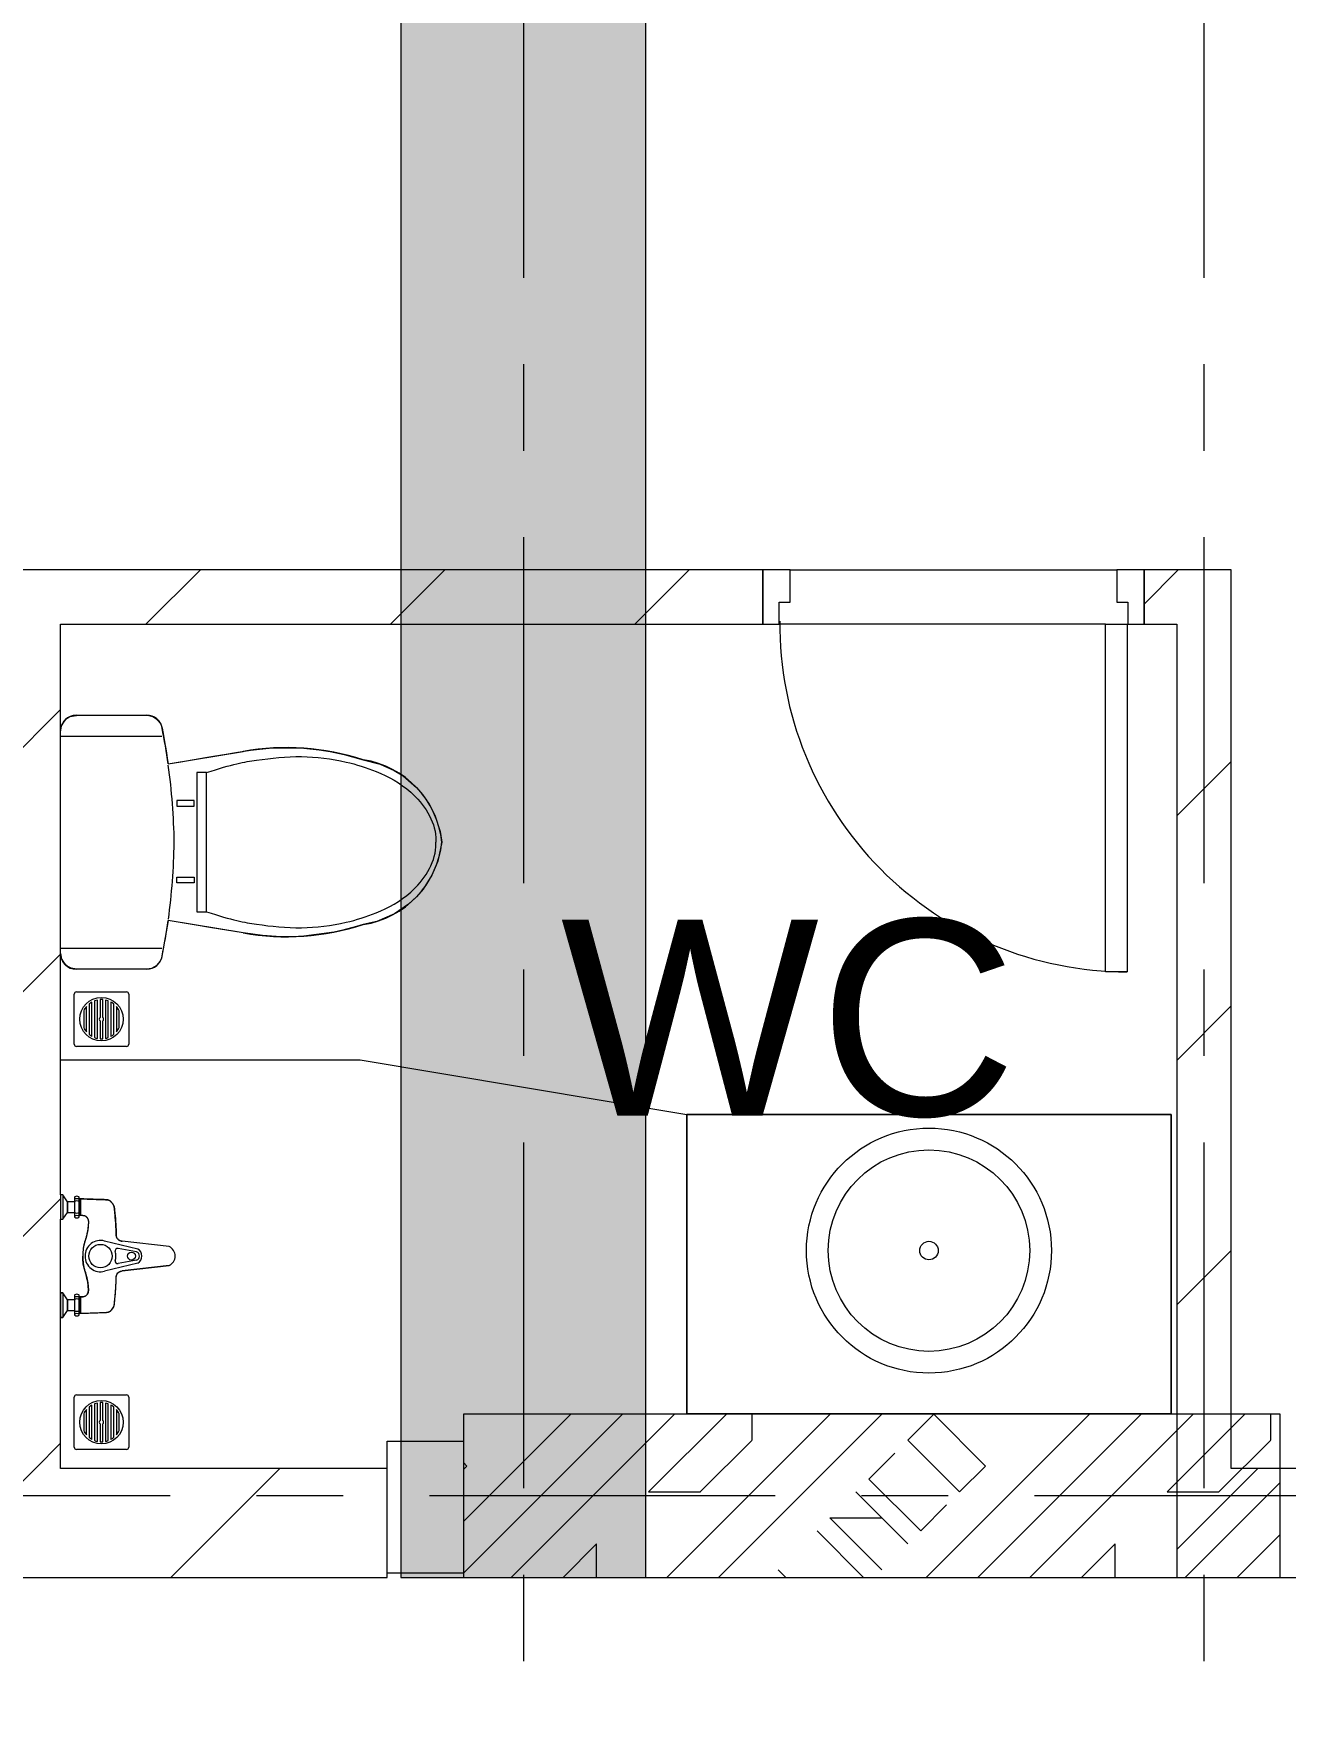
# Model space of a CAD drawing. Header units: millimetres. Extents: x -20144 to 117103, y -11426 to 48263.
# Drawn here: x 79300 to 81601, y 32568 to 35635 of the extents above; entities that cross this region are included whole.
import ezdxf

# ---------------------------------------------------------------- set-up
doc = ezdxf.new("R2010")
doc.units = ezdxf.units.MM
doc.linetypes.add('Grid Line', pattern=[22.225, 12.7, -3.175, 3.175, -3.175])
for name, color, linetype, lineweight in [('CHU', 181, 'Continuous', 5), ('CUA', 31, 'Continuous', 9), ('HATCH-TUONG', 152, 'Continuous', 9), ('NET CAT', 3, 'Continuous', 5), ('NET-CAT', 3, 'Continuous', 9), ('NET-THAY', 2, 'Continuous', 15), ('THIET-BI', 44, 'Continuous', 5), ('TRUC', 225, 'Continuous', 5)]:
    doc.layers.add(name, color=color, linetype=linetype, lineweight=lineweight)
doc.styles.add('Arial_4', font='arial.ttf', dxfattribs={"height": 360})
pattern_1 = [(45, (71000, 0), (-224.5064, 224.5064), [])]

# ---------------------------------------------------------------- blocks, each defined once
blk = doc.blocks.new('ALC1807-ASCENT PLAZA-KET CAU 1_rvt-1-MẶT BẰNG TẦNG 5 ĐẾN TẦNG 22')
at = {"layer": 'NET CAT'}
blk.add_hatch(color=7, dxfattribs=at).paths.add_polyline_path([(8975.5, 32799.9), (9425.5, 32799.9), (9425.5, 36199.9), (8975.5, 36199.9), (8975.5, 33904.4)], flags=0)
at = {"layer": 'NET CAT', "color": 90, "lineweight": 13}
for p, q in [((8975.5, 36199.9), (8975.5, 32799.9)), ((9425.5, 32799.9), (9425.5, 36199.9)), ((8975.5, 32799.9), (9425.5, 32799.9))]:
    blk.add_line(p, q, dxfattribs=at)
blk = doc.blocks.new('X-XI - X-XI-V93-MẶT BẰNG TẦNG 23')
at = {"layer": 'THIET-BI'}
for p, q in [((-87.5, 664.8), (-69.9, 676.9)), ((-69.9, 676.9), (-49.6, 687.2)), ((-49.6, 687.2), (-19.9, 696.9)), ((-19.9, 696.9), (0, 700.2)), ((0, 700.2), (34.6, 692.9)), ((34.6, 692.9), (60.8, 681.9)), ((60.8, 681.9), (86, 665.9)), ((-121.7, 628.9), (-100.2, 653.8)), ((-100.2, 653.8), (-87.5, 664.8)), ((86, 665.9), (100.2, 653.8)), ((100.2, 653.8), (114.1, 638.9)), ((-131.8, 612.8), (-121.7, 628.9)), ((114.1, 638.9), (131.6, 613.2)), ((-151.4, 555.9), (-143.5, 587)), ((-143.5, 587), (-131.8, 612.8)), ((131.6, 613.2), (145.5, 581)), ((-161.1, 520.9), (-151.4, 555.9)), ((145.5, 581), (151.4, 555.9)), ((151.4, 555.9), (155.1, 543.7)), ((155.1, 543.7), (161.7, 518.5)), ((-169.6, 474.8), (-166.5, 495.3)), ((-166.5, 495.3), (-161.1, 520.9)), ((161.7, 518.5), (165.2, 502.3)), ((165.2, 502.3), (172.5, 446.5)), ((-172.5, 446.5), (-169.6, 474.8)), ((-173.5, 402.2), (-173.1, 436.1)), ((-173.1, 436.1), (-172.5, 446.5)), ((172.5, 446.5), (173.5, 426.5)), ((-172.5, 383), (-173.5, 402.2)), ((173.5, 426.5), (173.2, 395.8)), ((-171, 365.1), (-172.5, 383)), ((171.6, 371), (166.7, 335.2)), ((173.2, 395.8), (171.6, 371)), ((-168.9, 349), (-171, 365.1)), ((-164.6, 322), (-168.9, 349)), ((-143.8, 197.5), (-166.7, 335.2)), ((-143.8, 197.5), (-166.7, 335.2)), ((-161.5, 303.8), (-164.6, 322)), ((166.7, 335.2), (143.8, 197.5)), ((166.7, 335.2), (143.8, 197.5)), ((166.7, 335.2), (161.7, 304.9)), ((-157.7, 280.9), (-161.5, 303.8)), ((-155.3, 266.3), (-157.7, 280.9)), ((157.2, 277.8), (151.8, 245.3)), ((161.7, 304.9), (157.2, 277.8)), ((-147.8, 221.1), (-155.3, 266.3)), ((-8.6, 267.8), (-127.7, 267.8)), ((-127.7, 267.8), (-127.7, 249.9)), ((-127.7, 249.9), (127.7, 249.9)), ((127.7, 267.8), (-8.6, 267.8)), ((127.7, 249.9), (127.7, 267.8)), ((-143.8, 197.5), (-147.8, 221.1)), ((-76.6, 245), (-76.6, 213.5)), ((-66.1, 245), (-76.6, 245)), ((-66.1, 213.5), (-66.1, 245)), ((64, 245), (74.4, 245)), ((64, 213.5), (64, 245)), ((74.4, 245), (74.4, 213.5)), ((146.9, 216.1), (143.8, 197.5)), ((151.8, 245.3), (146.9, 216.1)), ((-216.9, 183.9), (-209.4, 186.4)), ((-209.4, 186.4), (-202.4, 187.7)), ((-202.4, 187.7), (-192, 189.7)), ((-194.6, 0.1), (-194.6, 185.7)), ((-192, 189.7), (-184.2, 191.1)), ((-184.2, 191.1), (-168, 193.8)), ((-168, 193.8), (-149.9, 196.6)), ((-149.9, 196.6), (-143.8, 197.5)), ((-76.6, 213.5), (-66.1, 213.5)), ((74.4, 213.5), (64, 213.5)), ((143.8, 197.5), (212.9, 185.5)), ((194.6, 0.1), (194.6, 186.1)), ((212.9, 185.5), (220.8, 181.7)), ((-233.2, 157.9), (-232.9, 162.1)), ((-233.2, 29), (-233.2, 157.9)), ((-233.2, 29), (-233.2, 157.9)), ((-233.2, 45), (-233.2, 157.9)), ((-232.9, 162.1), (-231, 169.1)), ((-231, 169.1), (-228, 174.5)), ((-228, 174.5), (-224.2, 178.9)), ((-224.2, 178.9), (-216.9, 183.9)), ((220.8, 181.7), (226.5, 176.5)), ((226.5, 176.5), (231.9, 166.7)), ((231.9, 166.7), (233.2, 157.9)), ((233.2, 157.9), (233.2, 29)), ((233.2, 157.9), (233.2, 29)), ((233.2, 157.9), (233.2, 29)), ((-233.2, 33.2), (-233.2, 45)), ((-230.6, 16.8), (-233.2, 33.2)), ((-227.9, 12.2), (-230.6, 16.8)), ((-222, 6.1), (-227.9, 12.2)), ((-212.4, 1.2), (-222, 6.1)), ((-204.7, 0.1), (-212.4, 1.2)), ((215, 2.1), (204.6, 0.1)), ((219.3, 4.2), (215, 2.1)), ((224.8, 8.5), (219.3, 4.2)), ((227.7, 12), (224.8, 8.5)), ((231.6, 19.3), (227.7, 12)), ((233.2, 29), (231.6, 19.3))]:
    blk.add_line(p, q, dxfattribs=at)
for centre, radius, start, end in [((18.2, 529.6), 171.6, 96.0902, 171.1733), ((18.2, 529.6), 171.6, 96.0902, 171.1733), ((-18.2, 529.6), 171.6, 8.8267, 83.9098), ((-18.2, 529.6), 171.6, 8.8267, 83.9098), ((287.1, 414.4), 460.7, 162.1144, 189.9059), ((287.1, 414.4), 460.7, 162.1144, 189.9059), ((-287.1, 414.4), 460.7, 350.0941, 17.8856), ((-287.1, 414.4), 460.7, 350.0941, 17.8856), ((-204.3, 157.9), 29, 100.1401, 180), ((-204.3, 157.9), 29, 100.1401, 180), ((18.1, -960), 1168.8, 97.9652, 101.2238), ((18.1, -960), 1168.8, 97.9652, 101.2238), ((18.1, -960), 1168.8, 90.8367, 97.8553), ((-16, -957.7), 1166.4, 82.2317, 89.1625), ((-18.1, -960), 1168.8, 78.7762, 82.0348), ((-18.1, -960), 1168.8, 78.7762, 82.0348), ((204.3, 157.9), 29, 0, 79.8599), ((204.3, 157.9), 29, 0, 79.8599), ((-204.3, 29), 29, 180, 269.0583), ((-204.3, 29), 29, 180, 269.6713), ((204.3, 29), 29, 270.3287, 360), ((204.3, 29), 29, 270.9417, 0)]:
    blk.add_arc(centre, radius, start, end, dxfattribs=at)
for points in [[(-127.7, 267.8), (-143.4, 315.6), (-152.2, 364.8), (-160.3, 442.2), (-151, 516.8), (-129.6, 585.3), (-93.5, 652), (-37.5, 689.3), (-2.9, 689.4), (0, 689.4)], [(127.7, 267.8), (143.4, 315.6), (152.2, 364.8), (160.3, 442.2), (151, 516.8), (129.6, 585.3), (93.5, 652), (37.5, 689.3), (2.9, 689.4), (0, 689.4)]]:
    blk.add_open_spline(points, degree=3, knots=[12.724379, 12.724379, 12.724379, 12.724379, 75.096459, 151.912755, 228.70098, 282.501534, 351.034079, 439.49288, 447.51098, 447.51098, 447.51098, 447.51098], dxfattribs=at)
blk = doc.blocks.new('X-LA1 - X-LA-627831-MẶT BẰNG TẦNG 23')
at = {"layer": 'THIET-BI'}
for p, q in [((445, 0), (-445, 0)), ((-445, 0), (-445, -550)), ((-445, -550), (-445, 0)), ((-445, 0), (445, 0)), ((445, -550), (445, 0)), ((445, 0), (445, -550)), ((-445, -550), (445, -550)), ((445, -550), (-445, -550))]:
    blk.add_line(p, q, dxfattribs=at)
for radius in [225, 185, 17]:
    blk.add_circle((0, -300), radius, dxfattribs=at)
blk = doc.blocks.new('CUA WC - Type 1-374153-MẶT BẰNG TẦNG 23')
at = {"layer": 'CUA'}
for p, q in [((-217.5, 690.3), (-177.5, 690.3)), ((-217.5, 52.3), (-217.5, 690.3)), ((-177.5, 690.3), (-177.5, 52.3)), ((-177.5, 52.3), (-217.5, 52.3))]:
    blk.add_line(p, q, dxfattribs=at)
at = {"layer": 'CUA', "lineweight": 5}
for p, q in [((-218.5, 52.3), (-248.5, 52.3)), ((-248.5, 52.3), (-248.5, -47.7)), ((-218.5, 11.3), (-218.5, 52.3)), ((451.5, 52.3), (421.5, 52.3)), ((421.5, 52.3), (421.5, 11.3)), ((451.5, -47.7), (451.5, 52.3)), ((-198.5, 11.3), (-218.5, 11.3)), ((-198.5, -47.7), (-198.5, 11.3)), ((421.5, 11.3), (401.5, 11.3)), ((401.5, 11.3), (401.5, -47.7)), ((-248.5, -47.7), (-198.5, -47.7)), ((401.5, -47.7), (451.5, -47.7))]:
    blk.add_line(p, q, dxfattribs=at)
blk.add_arc((-217.5, 52.3), 638, 359.5, 90, dxfattribs=at)
blk = doc.blocks.new('X-PHEU - X-PHEU-444926-MẶT BẰNG TẦNG 23')
at = {"layer": 'THIET-BI'}
for p, q in [((29, 125), (121, 125)), ((25, 29), (25, 121)), ((47.5, 51.8), (47.5, 98.2)), ((52.5, 103.1), (52.5, 46.9)), ((57.5, 43.5), (57.5, 106.5)), ((62.5, 108.8), (62.5, 41.2)), ((67.5, 39.8), (67.5, 110.2)), ((72.5, 110.9), (72.5, 78.1)), ((77.5, 78.1), (77.5, 110.9)), ((82.5, 110.2), (82.5, 39.8)), ((87.5, 41.2), (87.5, 108.8)), ((92.5, 106.5), (92.5, 43.5)), ((97.5, 46.9), (97.5, 103.1)), ((102.5, 98.2), (102.5, 51.8)), ((125, 121), (125, 29)), ((42.5, 90.5), (42.5, 59.5)), ((72.5, 71.9), (72.5, 39.1)), ((77.5, 39.1), (77.5, 71.9)), ((107.5, 59.5), (107.5, 90.5)), ((121, 25), (29, 25))]:
    blk.add_line(p, q, dxfattribs=at)
blk.add_circle((75, 75), 40, dxfattribs=at)
for centre, radius, start, end in [((29, 121), 4, 90, 180), ((121, 121), 4, 0, 90), ((75, 75), 36, 139.8082, 154.5256), ((75, 75), 36, 119.0853, 128.6822), ((75, 75), 36, 102.0247, 110.3175), ((75, 75), 36, 90, 93.9821), ((75, 75), 36, 86.0179, 90), ((75, 75), 36, 69.6825, 77.9753), ((75, 75), 36, 51.3178, 60.9147), ((75, 75), 36, 25.4744, 40.1918), ((75, 75), 4, 128.6822, 231.3178), ((75, 75), 4, 308.6822, 51.3178), ((75, 75), 36, 205.4744, 220.1918), ((75, 75), 36, 231.3178, 240.9147), ((75, 75), 36, 249.6825, 257.9753), ((75, 75), 36, 266.0179, 270), ((75, 75), 36, 270, 273.9821), ((75, 75), 36, 282.0247, 290.3175), ((75, 75), 36, 299.0853, 308.6822), ((75, 75), 36, 319.8082, 334.5256), ((29, 29), 4, 180, 270), ((121, 29), 4, 270, 360)]:
    blk.add_arc(centre, radius, start, end, dxfattribs=at)
blk = doc.blocks.new('X-SEN - X-SEN-410583-MẶT BẰNG TẦNG 23')
at = {"layer": 'THIET-BI'}
for p, q in [((-67.5, 0), (-112.5, 0)), ((-112.5, 0), (-112.5, -3.8)), ((-112.5, 0), (-67.5, 0)), ((-112.5, -3.8), (-112.5, 0)), ((-67.5, -3.8), (-67.5, 0)), ((-67.5, 0), (-67.5, -3.8)), ((112.5, 0), (67.5, 0)), ((67.5, 0), (67.5, -3.8)), ((67.5, 0), (67.5, -3.8)), ((112.5, 0), (67.5, 0)), ((112.5, -3.8), (112.5, 0)), ((112.5, -3.8), (112.5, 0)), ((-112.5, -3.8), (-99.9, -12.6)), ((-67.5, -3.8), (-112.5, -3.8)), ((-112.5, -3.8), (-99.9, -12.6)), ((-99.9, -25.3), (-107.2, -25.3)), ((-72.8, -25.3), (-107.2, -25.3)), ((-99.9, -12.6), (-99.9, -25.3)), ((-99.9, -12.6), (-80.1, -12.6)), ((-80.1, -12.6), (-99.9, -12.6)), ((-99.9, -12.6), (-99.9, -25.3)), ((-80.1, -12.6), (-67.5, -3.8)), ((-80.1, -12.6), (-67.5, -3.8)), ((-80.1, -25.3), (-80.1, -12.6)), ((-80.1, -25.3), (-80.1, -12.6)), ((-72.8, -25.3), (-80.1, -25.3)), ((67.5, -3.8), (80.1, -12.6)), ((112.5, -3.8), (67.5, -3.8)), ((67.5, -3.8), (80.1, -12.6)), ((80.1, -25.3), (72.8, -25.3)), ((107.2, -25.3), (72.8, -25.3)), ((80.1, -12.6), (80.1, -25.3)), ((99.9, -12.6), (80.1, -12.6)), ((80.1, -12.6), (99.9, -12.6)), ((99.9, -12.6), (80.1, -12.6)), ((80.1, -12.6), (80.1, -25.3)), ((99.9, -12.6), (112.5, -3.8)), ((99.9, -12.6), (112.5, -3.8)), ((99.9, -25.3), (99.9, -12.6)), ((99.9, -25.3), (99.9, -12.6)), ((107.2, -25.3), (99.9, -25.3)), ((-107.2, -34.3), (-105.1, -34.3)), ((-107.2, -34.3), (-72.8, -34.3)), ((-105.1, -34.3), (-105.1, -37.2)), ((-105.1, -34.3), (-105.1, -37.2)), ((-74.9, -34.3), (-105.1, -34.3)), ((-105.1, -37.2), (-74.9, -37.2)), ((-74.9, -37.2), (-74.9, -34.3)), ((-74.9, -34.3), (-72.8, -34.3)), ((-74.9, -37.2), (-74.9, -34.3)), ((72.8, -34.3), (74.9, -34.3)), ((72.8, -34.3), (107.2, -34.3)), ((74.9, -34.3), (74.9, -37.2)), ((74.9, -34.3), (74.9, -37.2)), ((105.1, -34.3), (74.9, -34.3)), ((74.9, -37.2), (105.1, -37.2)), ((105.1, -37.2), (105.1, -34.3)), ((105.1, -34.3), (107.2, -34.3)), ((105.1, -37.2), (105.1, -34.3)), ((-12.9, -141.7), (-27.6, -80.8)), ((12.9, -141.7), (27.6, -80.8)), ((-27.3, -113.1), (-17.5, -199.2)), ((-17.5, -199.2), (-27.3, -113.1)), ((-7.7, -139.6), (-13.8, -105.5)), ((7.7, -139.6), (13.8, -105.5)), ((17.5, -199.2), (27.3, -113.1)), ((17.5, -199.2), (27.3, -113.1))]:
    blk.add_line(p, q, dxfattribs=at)
for centre, radius in [((0, -73.2), 21.5), ((0, -130.1), 7.2)]:
    blk.add_circle(centre, radius, dxfattribs=at)
for centre, radius, start, end in [((-102.9, -29.8), 6.9, 148.0246, 211.9754), ((-102.9, -29.8), 6.9, 148.0246, 211.9754), ((-107.2, -27.1), 1.8, 90, 148.0246), ((-107.2, -27.1), 1.8, 90, 148.0246), ((-112.5, -29.8), 6.9, 319.2845, 40.7155), ((-94.4, -29.8), 6.9, 139.2845, 220.7155), ((-85.4, -29.8), 6.9, 319.2845, 40.7155), ((-67.5, -29.8), 6.9, 139.2845, 220.7155), ((-72.8, -27.1), 1.8, 31.9754, 90), ((-72.8, -27.1), 1.8, 31.9754, 90), ((-77.1, -29.8), 6.9, 328.0246, 31.9754), ((-77.1, -29.8), 6.9, 328.0246, 31.9754), ((77.1, -29.8), 6.9, 148.0246, 211.9754), ((77.1, -29.8), 6.9, 148.0246, 211.9754), ((72.8, -27.1), 1.8, 90, 148.0246), ((72.8, -27.1), 1.8, 90, 148.0246), ((67.5, -29.8), 6.9, 319.2845, 40.7155), ((85.6, -29.8), 6.9, 139.2845, 220.7155), ((94.6, -29.8), 6.9, 319.2845, 40.7155), ((112.5, -29.8), 6.9, 139.2845, 220.7155), ((107.2, -27.1), 1.8, 31.9754, 90), ((107.2, -27.1), 1.8, 31.9754, 90), ((102.9, -29.8), 6.9, 328.0246, 31.9754), ((102.9, -29.8), 6.9, 328.0246, 31.9754), ((-107.2, -32.5), 1.8, 211.9754, 270), ((-107.2, -32.5), 1.8, 211.9754, 270), ((-72.8, -32.5), 1.8, 270, 328.0246), ((-72.8, -32.5), 1.8, 270, 328.0246), ((-0.4, -73.2), 28.3, 89.2517, 195.6693), ((0.4, -73.2), 28.3, 344.3307, 90.7483), ((72.8, -32.5), 1.8, 211.9754, 270), ((72.8, -32.5), 1.8, 211.9754, 270), ((107.2, -32.5), 1.8, 270, 328.0246), ((107.2, -32.5), 1.8, 270, 328.0246), ((-9.4, -104.7), 4.5, 74.0703, 190.1556), ((-0.4, -73.2), 28.3, 254.0703, 270.7483), ((0.4, -73.2), 28.3, 269.2517, 285.9297), ((9.4, -104.7), 4.5, 349.8444, 105.9297), ((0, -134.7), 14.7, 208.4144, 331.5856), ((0, -136.6), 8.24, 201.1294, 338.8706), ((0, -191), 19.3, 205.0481, 334.9519), ((0, -191), 19.3, 205.0481, 334.9519)]:
    blk.add_arc(centre, radius, start, end, dxfattribs=at)
for points, knots in [([(-105.1, -37.2), (-105.1, -39.1), (-104.9, -42.9), (-104.7, -48.5), (-104.5, -54.2), (-104.2, -61.7), (-103.9, -68.4), (-103.8, -73.6), (-103.7, -75.5), (-103.7, -76.7), (-103.6, -77.6), (-103.6, -78.6), (-103.6, -79.8), (-103.6, -81), (-103.5, -81.8), (-103.5, -82.3), (-103.5, -82.6), (-103.4, -83), (-103.4, -83.5), (-103.3, -84.3), (-103.2, -85.5), (-103.1, -86.6), (-102.8, -87.6), (-102.6, -88.2), (-102.3, -88.9), (-101.9, -89.7), (-101.3, -90.8), (-100.6, -91.7), (-100, -92.5), (-99, -93.6), (-97.8, -94.7), (-96.2, -95.8), (-95, -96.6), (-93.7, -97.2), (-92.4, -97.7), (-91.2, -98.1), (-90.3, -98.4), (-89.6, -98.5), (-88.9, -98.7), (-88, -98.8), (-86.8, -99), (-85.6, -99.1), (-84.7, -99.1), (-84, -99.2), (-83.3, -99.3), (-82.3, -99.4), (-81.2, -99.5), (-79.7, -99.6), (-77.9, -99.8), (-75.5, -100), (-72.8, -100.2), (-70, -100.5), (-66.3, -100.8), (-61.6, -101.2), (-56, -101.5), (-51.7, -101.8), (-48.8, -101.9), (-47.3, -101.9), (-46.1, -101.9), (-45.1, -102), (-44.4, -102), (-43.6, -102), (-42.6, -102), (-41.4, -102), (-40.1, -102), (-39.3, -102.1), (-38.8, -102.1), (-38.5, -102.2), (-38.1, -102.2), (-37.6, -102.3), (-36.8, -102.4), (-35.6, -102.6), (-34.3, -103), (-33.2, -103.5), (-32.5, -104), (-31.7, -104.6), (-30.5, -105.7), (-29, -107.6), (-27.9, -110.1), (-27.4, -112), (-27.3, -113.1)], [0, 0, 0, 0, 0.041667, 0.083333, 0.125, 0.166667, 0.25, 0.270833, 0.28125, 0.291667, 0.296875, 0.302083, 0.3125, 0.322917, 0.328125, 0.330729, 0.333333, 0.335938, 0.338542, 0.34375, 0.354167, 0.364583, 0.369792, 0.375, 0.380208, 0.385417, 0.395833, 0.40625, 0.411458, 0.416667, 0.4375, 0.447917, 0.458333, 0.46875, 0.479167, 0.489583, 0.494792, 0.5, 0.505208, 0.510417, 0.520833, 0.53125, 0.536458, 0.541667, 0.546875, 0.552083, 0.5625, 0.572917, 0.583333, 0.604167, 0.625, 0.645833, 0.666667, 0.708333, 0.75, 0.791667, 0.802083, 0.8125, 0.822917, 0.828125, 0.833333, 0.838542, 0.84375, 0.854167, 0.864583, 0.869792, 0.872396, 0.875, 0.877604, 0.880208, 0.885417, 0.895833, 0.90625, 0.916667, 0.921875, 0.927083, 0.9375, 0.958333, 0.979167, 1, 1, 1, 1]), ([(-105.1, -37.2), (-104.5, -52.3), (-103.9, -68.7), (-103.3, -87.5), (-99.6, -93.9), (-92.4, -98.5), (-72.6, -100.1), (-54, -102.2), (-33.9, -102), (-28.7, -107.4), (-27.8, -111), (-27.3, -113.1)], [0, 0, 0, 0, 45.441328, 49.333631, 56.110562, 66.562664, 73.682324, 114.966912, 125.570438, 129.900151, 136.284558, 136.284558, 136.284558, 136.284558]), ([(0, -41), (-2, -40.9), (-5.6, -40.9), (-10.3, -41.2), (-14.4, -41.6), (-18, -42.2), (-21.2, -42.9), (-24.2, -43.7), (-27.1, -44.6), (-30, -45.4), (-32.9, -46.3), (-35.8, -47.2), (-38.8, -47.9), (-41.8, -48.6), (-45.1, -49.2), (-48.4, -49.8), (-51.8, -50.2), (-54.8, -50.5), (-56.9, -50.7), (-58.1, -50.8), (-59, -50.9), (-59.9, -51), (-60.8, -51), (-61.7, -51), (-62.4, -51), (-63, -51), (-63.6, -51), (-64.4, -50.9), (-65.1, -50.8), (-65.7, -50.7), (-66.1, -50.6), (-66.5, -50.5), (-67.1, -50.4), (-68.1, -50.1), (-69.1, -49.6), (-70.1, -49), (-71.1, -48.3), (-72, -47.4), (-72.8, -46.6), (-73.3, -45.8), (-73.8, -45.1), (-74.1, -44.3), (-74.4, -43.5), (-74.6, -42.6), (-74.7, -41.9), (-74.8, -41.3), (-74.8, -40.9), (-74.9, -40.4), (-74.9, -39.8), (-74.9, -38.8), (-74.9, -37.9), (-74.9, -37.2)], [0, 0, 0, 0, 0.041667, 0.083333, 0.125, 0.166667, 0.208333, 0.25, 0.291667, 0.333333, 0.375, 0.416667, 0.458333, 0.5, 0.541667, 0.583333, 0.625, 0.666667, 0.6875, 0.697917, 0.708333, 0.71875, 0.729167, 0.739583, 0.75, 0.755208, 0.760417, 0.770833, 0.78125, 0.786458, 0.791667, 0.796875, 0.802083, 0.8125, 0.833333, 0.84375, 0.854167, 0.875, 0.885417, 0.895833, 0.90625, 0.916667, 0.927083, 0.9375, 0.947917, 0.953125, 0.958333, 0.963542, 0.96875, 0.979167, 1, 1, 1, 1]), ([(-74.9, -37.2), (-74.9, -39.9), (-75, -44.9), (-67.9, -51.6), (-55.3, -50.7), (-39.4, -48.7), (-24.4, -43.4), (-11.8, -40.7), (0, -41)], [0, 0, 0, 0, 8.475038, 15.961674, 29.255673, 47.963091, 70.422589, 93.837243, 93.837243, 93.837243, 93.837243]), ([(74.9, -37.2), (74.9, -37.9), (74.9, -38.8), (74.9, -39.8), (74.9, -40.4), (74.8, -40.9), (74.8, -41.3), (74.7, -41.9), (74.6, -42.6), (74.4, -43.3), (74.3, -43.9), (74.1, -44.4), (73.8, -45.1), (73.3, -45.8), (72.8, -46.6), (72, -47.4), (71.1, -48.3), (70.1, -49), (69.1, -49.6), (68.1, -50.1), (67.1, -50.4), (66.5, -50.5), (66.1, -50.6), (65.7, -50.7), (65.1, -50.8), (64.4, -50.9), (63.5, -51), (62.7, -51), (62.1, -51), (61.5, -51), (60.8, -51), (59.9, -51), (59, -50.9), (58.1, -50.8), (56.9, -50.7), (54.8, -50.5), (51.8, -50.2), (47.2, -49.6), (41.8, -48.7), (36.8, -47.4), (32.9, -46.3), (30, -45.4), (27.1, -44.6), (24.2, -43.7), (21.2, -42.9), (18, -42.2), (14.4, -41.6), (10.3, -41.2), (5.6, -40.9), (2, -40.9), (0, -41)], [0, 0, 0, 0, 0.020833, 0.03125, 0.036458, 0.041667, 0.046875, 0.052083, 0.0625, 0.072917, 0.078125, 0.083333, 0.09375, 0.104167, 0.114583, 0.125, 0.145833, 0.15625, 0.166667, 0.1875, 0.197917, 0.203125, 0.208333, 0.213542, 0.21875, 0.229167, 0.239583, 0.25, 0.255208, 0.260417, 0.270833, 0.28125, 0.291667, 0.302083, 0.3125, 0.333333, 0.375, 0.416667, 0.5, 0.583333, 0.625, 0.666667, 0.708333, 0.75, 0.791667, 0.833333, 0.875, 0.916667, 0.958333, 1, 1, 1, 1]), ([(74.9, -37.2), (74.9, -39.9), (75, -44.9), (67.9, -51.6), (55.3, -50.7), (39.4, -48.7), (24.4, -43.4), (11.8, -40.7), (0, -41)], [0, 0, 0, 0, 8.475038, 15.961674, 29.255673, 47.963091, 70.422589, 93.837243, 93.837243, 93.837243, 93.837243]), ([(27.3, -113.1), (27.4, -112), (27.9, -110.1), (29, -107.6), (30.5, -105.7), (31.7, -104.6), (32.5, -104), (33.2, -103.5), (34.3, -103), (35.6, -102.6), (36.8, -102.4), (37.6, -102.3), (38.1, -102.2), (38.5, -102.2), (38.8, -102.1), (39.3, -102.1), (40.1, -102), (41.4, -102), (42.6, -102), (43.6, -102), (44.4, -102), (45.1, -102), (46.1, -101.9), (47.3, -101.9), (48.8, -101.9), (51.7, -101.8), (57.9, -101.4), (65.3, -100.9), (72.8, -100.2), (76.9, -99.8), (79.7, -99.6), (81.2, -99.5), (82.3, -99.4), (83.3, -99.3), (84, -99.2), (84.7, -99.1), (85.6, -99.1), (86.8, -99), (88, -98.8), (88.9, -98.7), (89.6, -98.5), (90.3, -98.4), (91.2, -98.1), (92.4, -97.7), (93.7, -97.2), (95, -96.6), (96.2, -95.8), (97.8, -94.7), (99.2, -93.4), (100.4, -91.9), (101.3, -90.8), (101.9, -89.7), (102.3, -88.9), (102.6, -88.2), (102.8, -87.6), (103.1, -86.6), (103.2, -85.5), (103.3, -84.3), (103.4, -83.5), (103.4, -83), (103.5, -82.6), (103.5, -82.3), (103.5, -81.8), (103.6, -81), (103.6, -79.8), (103.6, -78.6), (103.6, -77.6), (103.7, -76.7), (103.7, -75.5), (103.8, -73.6), (103.9, -70.3), (104.1, -65.5), (104.5, -54.2), (104.8, -44.8), (105.1, -37.2)], [0, 0, 0, 0, 0.020833, 0.041667, 0.0625, 0.072917, 0.078125, 0.083333, 0.09375, 0.104167, 0.114583, 0.119792, 0.122396, 0.125, 0.127604, 0.130208, 0.135417, 0.145833, 0.15625, 0.161458, 0.166667, 0.171875, 0.177083, 0.1875, 0.197917, 0.208333, 0.25, 0.333333, 0.375, 0.416667, 0.427083, 0.4375, 0.447917, 0.453125, 0.458333, 0.463542, 0.46875, 0.479167, 0.489583, 0.494792, 0.5, 0.505208, 0.510417, 0.520833, 0.53125, 0.541667, 0.552083, 0.5625, 0.583333, 0.59375, 0.604167, 0.614583, 0.619792, 0.625, 0.630208, 0.635417, 0.645833, 0.65625, 0.661458, 0.664062, 0.666667, 0.669271, 0.671875, 0.677083, 0.6875, 0.697917, 0.703125, 0.708333, 0.71875, 0.729167, 0.75, 0.791667, 0.833333, 1, 1, 1, 1]), ([(105.1, -37.2), (104.5, -52.3), (103.9, -68.7), (103.3, -87.5), (99.6, -93.9), (92.4, -98.5), (72.6, -100.1), (54, -102.2), (33.9, -102), (28.7, -107.4), (27.8, -111), (27.3, -113.1)], [0, 0, 0, 0, 45.441328, 49.333631, 56.110562, 66.562664, 73.682324, 114.966912, 125.570438, 129.900151, 136.284558, 136.284558, 136.284558, 136.284558])]:
    blk.add_open_spline(points, degree=3, knots=knots, dxfattribs=at)

msp = doc.modelspace()

# ---------------------------------------------------------------- hatches: boundary and pattern name
at = {"layer": 'HATCH-TUONG', "lineweight": 5}
h = msp.add_hatch(dxfattribs=at)
h.set_pattern_fill('FP_4', color=256, style=0, pattern_type=2)
h.set_pattern_definition(pattern_1)
h.paths.add_polyline_path([(75650.5, 34549.9), (76850.5, 34549.9), (76850.5, 34649.9), (75650.5, 34649.9)], flags=0)
h.paths.add_polyline_path([(77550.5, 34549.9), (80640.5, 34549.9), (80640.5, 34649.9), (77550.5, 34649.9)], flags=0)
h.paths.add_polyline_path([(81340.5, 34549.9), (81500.5, 34549.9), (81500.5, 34649.9), (81340.5, 34649.9)], flags=0)
h = msp.add_hatch(dxfattribs=at)
h.set_pattern_fill('FP_4', color=256, style=0, pattern_type=2)
h.set_pattern_definition(pattern_1)
h.paths.add_polyline_path([(79350.5, 32999.9), (79350.5, 34549.9), (79250.5, 34549.9), (79250.5, 32999.9)], flags=0)
h = msp.add_hatch(dxfattribs=at)
h.set_pattern_fill('FP_4', color=256, style=0, pattern_type=2)
h.set_pattern_definition(pattern_1)
h.paths.add_polyline_path([(81500.5, 32999.9), (81500.5, 34549.9), (81400.5, 34549.9), (81400.5, 32999.9)], flags=0)
h = msp.add_hatch(dxfattribs=at)
h.set_pattern_fill('FP_4', color=256, style=0, pattern_type=2)
h.set_pattern_definition(pattern_1)
h.paths.add_polyline_path([(75450.5, 32799.9), (79950.5, 32799.9), (79950.5, 32999.9), (75450.5, 32999.9)], flags=0)
h = msp.add_hatch(dxfattribs=at)
h.set_pattern_fill('FP_4', color=256, style=0, pattern_type=2)
h.set_pattern_definition(pattern_1)
h.paths.add_polyline_path([(81400.5, 32799.9), (81840.5, 32799.9), (81840.5, 32999.9), (81400.5, 32999.9)], flags=0)
h.paths.add_polyline_path([(83163.5, 32799.9), (87725.4, 32799.9), (87725.4, 32999.9), (83163.5, 32999.9)], flags=0)
at = {"layer": 'NET CAT'}
h = msp.add_hatch(dxfattribs=at)
h.set_pattern_fill('FP_1', color=256, style=0, pattern_type=2)
h.set_pattern_definition([(45, (71095.25, 0), (-476.246, 476.246), []), (45, (71190.5, 0), (-476.246, 476.246), []), (45, (71000, 0), (-476.246, 476.246), []), (45, (71476.25, 0), (-476.246, 476.246), []), (45, (71571.5, 0), (-476.246, 476.246), []), (0, (71381, 95.25), (0, 952.5), [95.25, -857.25]), (0, (71476.25, 190.5), (0, 952.5), [95.25, -857.25]), (45, (71381, 95.25), (0, 952.491), [134.683, -1212.342]), (45, (71476.25, 95.25), (0, 952.491), [134.683, -1212.342]), (0, (71381, 95.25), (0, 952.5), [95.25, -857.25]), (90, (70904.75, 95.25), (-952.5, 6e-14), [95.25, -857.25]), (90, (71000, 95.25), (-952.5, 6e-14), [190.5, -762]), (45, (70904.75, 190.5), (0, 952.491), [134.683, -1212.342]), (90, (71762, 381), (-952.5, 6e-14), [95.25, -857.25]), (0, (71666.75, 381), (0, 952.5), [95.25, -857.25]), (45, (71666.75, 381), (0, 952.491), [134.683, -1212.342]), (0, (71857.25, 95.25), (0, 952.5), [95.25, -857.25]), (0, (71857.25, 571.5), (0, 952.5), [95.25, -857.25]), (90, (72047.75, 666.75), (-952.5, 6e-14), [95.25, -857.25]), (45, (71857.25, 571.5), (0, 952.491), [269.367, -1077.66]), (45, (71952.5, 571.5), (0, 952.491), [134.683, -1212.342]), (45, (72143, 762), (0, 952.491), [134.683, -1212.342]), (0, (72143, 857.25), (0, 952.5), [95.25, -857.25]), (90, (72143, 762), (-952.5, 6e-14), [95.25, -857.25]), (0, (71476.25, 762), (0, 952.5), [95.25, -857.25]), (0, (71666.75, 857.25), (0, 952.5), [95.25, -857.25]), (90, (71571.5, 762), (-952.5, 6e-14), [95.25, -857.25]), (90, (71666.75, 762), (-952.5, 6e-14), [95.25, -857.25]), (45, (71476.25, 762), (0, 952.491), [134.684, -1212.342]), (45, (71666.75, 762), (0, 952.491), [134.684, -1212.342]), (135, (71119, 214.8), (-952.491, 6e-14), [134.683, -1212.342]), (135, (71238.1, 333.4), (-952.491, 6e-14), [134.683, -1212.342]), (135, (71309.56, 404.8), (-952.491, 6e-14), [134.683, -1212.342]), (135, (71333.4, 428.6), (-952.491, 6e-14), [134.683, -1212.342]), (135, (71381, 476.25), (-952.491, 6e-14), [134.684, -1212.342]), (135, (71404.8, 500.06), (-952.491, 6e-14), [134.683, -1212.342]), (135, (71476.25, 571.5), (-952.491, 6e-14), [134.684, -1212.342]), (135, (71523.9, 619.1), (-952.491, 6e-14), [134.684, -1212.342]), (45, (71119, 214.8), (0, 952.491), [95.25, -1251.775]), (45, (71238.1, 333.4), (0, 952.491), [67.36, -1279.665]), (45, (71404.8, 500.06), (0, 952.491), [67.36, -1279.665]), (45, (71309.56, 595.3), (0, 952.491), [67.36, -1279.665]), (45, (71476.25, 571.5), (0, 952.491), [67.36, -1279.665]), (45, (71381, 666.75), (0, 952.491), [67.36, -1279.665]), (0, (71024.2, 309.5), (0, 952.5), [190.043, -762.457]), (0, (71238.1, 523.9), (0, 952.5), [95.25, -857.25])])
h.paths.add_polyline_path([(81590.5, 32799.9), (81590.5, 33099.9), (80090.5, 33099.9), (80090.5, 32799.9)], flags=0)

# ---------------------------------------------------------------- linework, layer by layer
at = {"layer": 'NET CAT', "lineweight": 13}
for p, q in [((81590.5, 33099.9), (80090.5, 33099.9)), ((80090.5, 33099.9), (80090.5, 32799.9)), ((81590.5, 32799.9), (81590.5, 33099.9)), ((80090.5, 32799.9), (81590.5, 32799.9))]:
    msp.add_line(p, q, dxfattribs=at)
at = {"layer": 'NET-CAT', "lineweight": 15}
for p, q in [((80640.5, 34649.9), (78050.5, 34649.9)), ((80640.5, 34549.9), (80640.5, 34649.9)), ((81500.5, 34649.9), (81340.5, 34649.9)), ((81340.5, 34649.9), (81340.5, 34549.9)), ((81500.5, 34549.9), (81500.5, 34649.9)), ((79350.5, 34549.9), (80640.5, 34549.9)), ((79350.5, 33502.4), (79350.5, 34549.9)), ((81340.5, 34549.9), (81400.5, 34549.9)), ((81400.5, 34549.9), (81400.5, 32999.9)), ((81500.5, 32999.9), (81500.5, 34549.9)), ((79350.5, 33322.4), (79350.5, 33457.4)), ((79350.5, 32999.9), (79350.5, 33277.4)), ((79950.5, 32999.9), (79350.5, 32999.9)), ((79950.5, 32799.9), (79950.5, 32999.9)), ((81400.5, 32999.9), (81400.5, 32799.9)), ((81840.5, 32999.9), (81500.5, 32999.9)), ((75450.5, 32799.9), (79950.5, 32799.9)), ((81400.5, 32799.9), (81840.5, 32799.9))]:
    msp.add_line(p, q, dxfattribs=at)
at = {"layer": 'NET-THAY', "lineweight": 9}
for p, q in [((80690.5, 34649.9), (81290.5, 34649.9)), ((81269.5, 34549.9), (80670.5, 34549.9)), ((79350.5, 33750), (79900.5, 33750)), ((79900.5, 33750), (80500.5, 33650)), ((81390.5, 33100), (81400.5, 33100)), ((79950.5, 32999.9), (79950.5, 33050)), ((79950.5, 33050), (80090.5, 33050)), ((80090.5, 32807.6), (79950.5, 32807.6))]:
    msp.add_line(p, q, dxfattribs=at)
at = {"layer": 'TRUC', "linetype": 'Grid Line', "ltscale": 50}
for p, q in [((80200.5, 43599.9), (80200.5, -7167.6)), ((81450.5, 43599.9), (81450.5, -4500.1)), ((114000.5, 32949.9), (58907.6, 32949.9))]:
    msp.add_line(p, q, dxfattribs=at)

# ---------------------------------------------------------------- block references
at = {"lineweight": 5}
msp.add_blockref('ALC1807-ASCENT PLAZA-KET CAU 1_rvt-1-MẶT BẰNG TẦNG 5 ĐẾN TẦNG 22', (71000, -0.1), dxfattribs=at)
at = {"lineweight": 9}
for name, p, rotation in [('CUA WC - Type 1-374153-MẶT BẰNG TẦNG 23', (81092, 34602.2), 180), ('X-XI - X-XI-V93-MẶT BẰNG TẦNG 23', (79350.5, 34149.9), 270), ('X-LA1 - X-LA-627831-MẶT BẰNG TẦNG 23', (80945.5, 33100), 180), ('X-SEN - X-SEN-410583-MẶT BẰNG TẦNG 23', (79350.5, 33389.9), 90)]:
    msp.add_blockref(name, p, dxfattribs=dict(at, rotation=rotation))
for p in [(79350.5, 33749.9), (79350.5, 33009.9)]:
    msp.add_blockref('X-PHEU - X-PHEU-444926-MẶT BẰNG TẦNG 23', p, dxfattribs=at)

# ---------------------------------------------------------------- texts
at = {"layer": 'CHU', "color": 7, "insert": (81106.7, 34007.9), "char_height": 360, "width": 868.6, "attachment_point": 3, "line_spacing_factor": 0.936439, "style": 'Arial_4'}
msp.add_mtext('\\pt2540.0016,5079.9996,7620.0012,10159.9992,12700.0008,15239.9988,17780.0004,20319.9984,22860,25400.0016,27939.9996,30480.0012,33019.9992,35560.0008,38099.9988,40640.0004,43179.9984,45720,48260.0016,50799.9996,53340.0012,55879.9992,58420.0008,60959.9988,63500.0004,66039.9984,68580,71120.0016,73659.9996,76200.0012,78739.9992,81280.0008;WC', dxfattribs=at)

doc.saveas('drawing.dxf')
